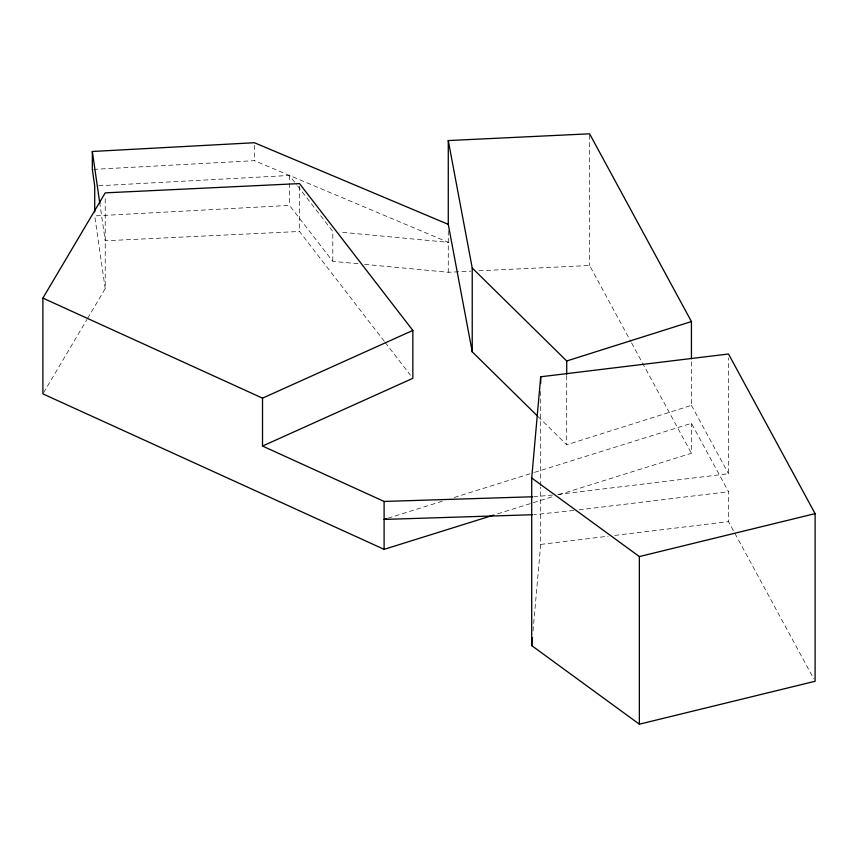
<?xml version="1.0" encoding="UTF-8"?>
<svg xmlns="http://www.w3.org/2000/svg" width="858" height="858" viewBox="0 0 858 858"><rect width="100%" height="100%" fill="white"/><g stroke="black" fill="none" stroke-linecap="round" stroke-linejoin="round"><path stroke-width="0.64" stroke-dasharray="4.29 3.22" d="M533.011 630.973L540.701 544.401L540.701 487.194M43.576 392.739L86.926 319.541M87.613 318.393L105.223 288.653L105.223 196.857M538.084 416.613L566.72 444.787L691.43 405.362L691.43 360.135M387.934 518.211L444.036 500.675M454.247 497.479L533.301 472.758M534.577 472.361L691.43 423.326L728.517 491.698L728.517 521.632L734.244 532.196M497.597 513.856L532.024 503.099M533.301 502.691L553.71 496.321M558.805 494.723L691.43 453.26L691.43 423.326M552.606 495.066L534.008 496.718M557.893 494.423L728.517 473.734L728.517 358M573.766 510.456L534.008 514.682M579.053 509.824L728.517 491.698M540.701 544.401L608.15 536.229M614.768 535.424L728.517 521.632M93.651 169.369L254.386 160.682L448.273 242.331L339.436 232.046M98.713 185.768L289.478 175.461L296.836 184.963M358.011 263.738L332.797 261.347L289.478 205.394L94.712 215.916L105.223 288.653M384.309 341.345L299.517 231.478L105.223 240.766L100.096 205.309M364.65 264.361L448.273 272.265L470.935 271.182M478.936 270.796L589.596 265.508L630.962 341.784M297.651 186.014L332.797 231.413L332.797 261.347M385.124 342.406L410.403 375.15M691.43 405.362L728.517 473.734M631.606 342.953L691.43 453.26M734.888 533.365L813.824 678.914M589.596 135.135L589.596 265.508M566.72 375.6L566.72 444.787M540.701 391.409L540.701 485.864M448.273 230.781L448.273 272.265M299.517 186.25L299.517 231.478M289.478 175.461L289.478 181.971M289.478 183.269L289.478 205.394M254.386 145.292L254.386 160.682"/><path stroke-width="1.29" d="M531.713 478.003L540.701 376.78L728.517 354L815.1 513.631L815.1 681.263L639.36 724.195L531.713 645.624L531.713 478.003L639.36 556.563L815.1 513.631M531.713 645.624L532.421 637.633M42.9 298.101L105.223 192.868L299.517 183.591L412.848 330.437L412.848 378.324L262.516 446.053L262.516 398.155L42.9 298.101L42.9 393.886L384.105 549.345L493.768 515.057M262.516 398.155L412.848 330.437M448.273 140.562L472.232 268.018L566.72 360.971L691.43 321.557L589.596 133.805L448.273 140.562L448.273 224.367L472.232 351.834L537.129 415.68M386.658 518.607L384.105 519.412L532.668 514.725M94.712 212.012L94.712 185.982L92.332 169.444L92.332 151.48L254.386 142.728L448.273 224.367M262.516 446.053L384.105 501.447L532.668 496.761M92.332 151.48L99.914 204M691.43 321.557L691.43 358.805M639.36 556.563L639.36 724.195M566.72 360.971L566.72 374.27M540.701 376.78L540.701 383.429M472.232 268.018L472.232 351.834M384.105 501.447L384.105 549.345"/></g></svg>
